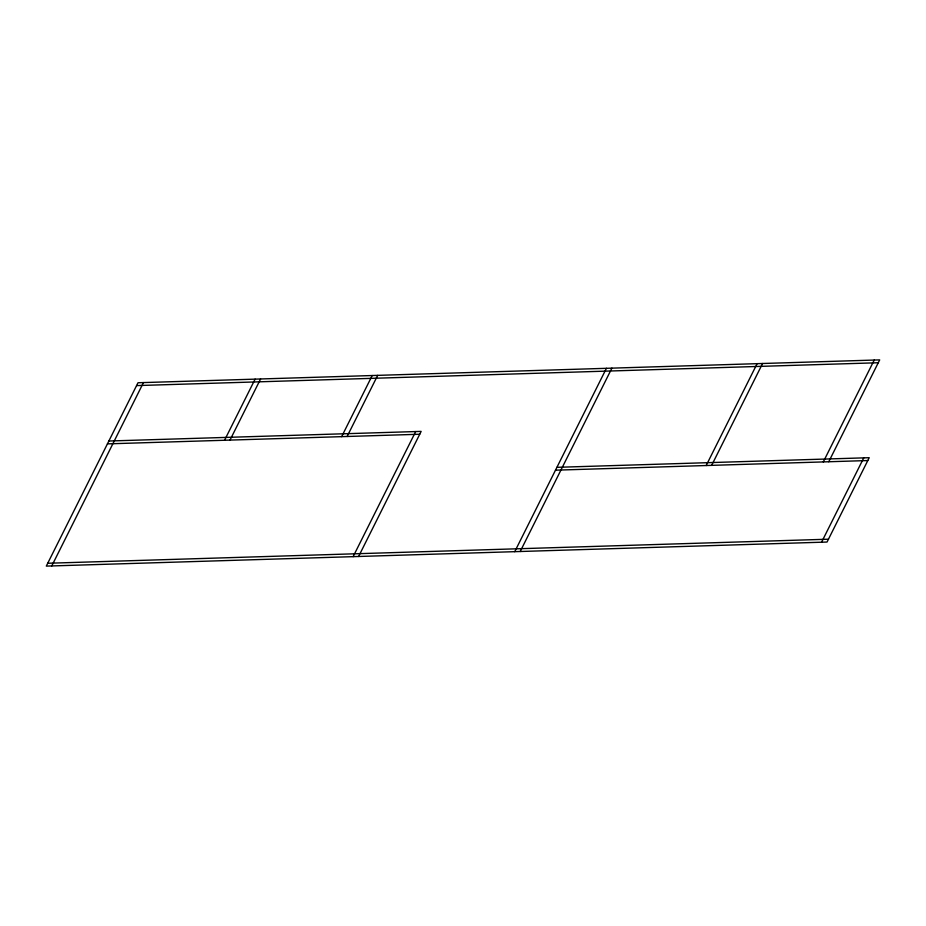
<?xml version="1.0" encoding="UTF-8"?>
<svg xmlns="http://www.w3.org/2000/svg" width="926" height="926" viewBox="0 0 926 926"><rect width="100%" height="100%" fill="white"/><g stroke="black" fill="none" stroke-linecap="round" stroke-linejoin="round"><path stroke-width="1.39" d="M51.763 565.948L143.461 382.577M224.543 440.267L255.113 379.139M230.007 440.093L260.576 378.977M341.648 436.655L372.217 375.528M347.123 436.482L377.681 375.366M353.13 556.653L415.693 431.562M358.594 556.491L421.156 431.389L108.863 441.019M514.74 551.676L606.437 368.305M520.204 551.502L611.901 368.143M706.179 465.535L757.121 363.663M711.643 465.361L762.584 363.49M823.295 461.924L874.237 360.052M828.758 461.75L879.7 359.89L137.997 382.751L46.3 566.11L827.045 542.046L869.225 457.699L556.92 467.329M821.57 542.219L863.761 457.872M136.573 385.598L878.276 362.737M107.428 443.867L419.733 434.248M555.496 470.176L867.789 460.546M47.724 563.263L828.469 539.198"/></g></svg>
